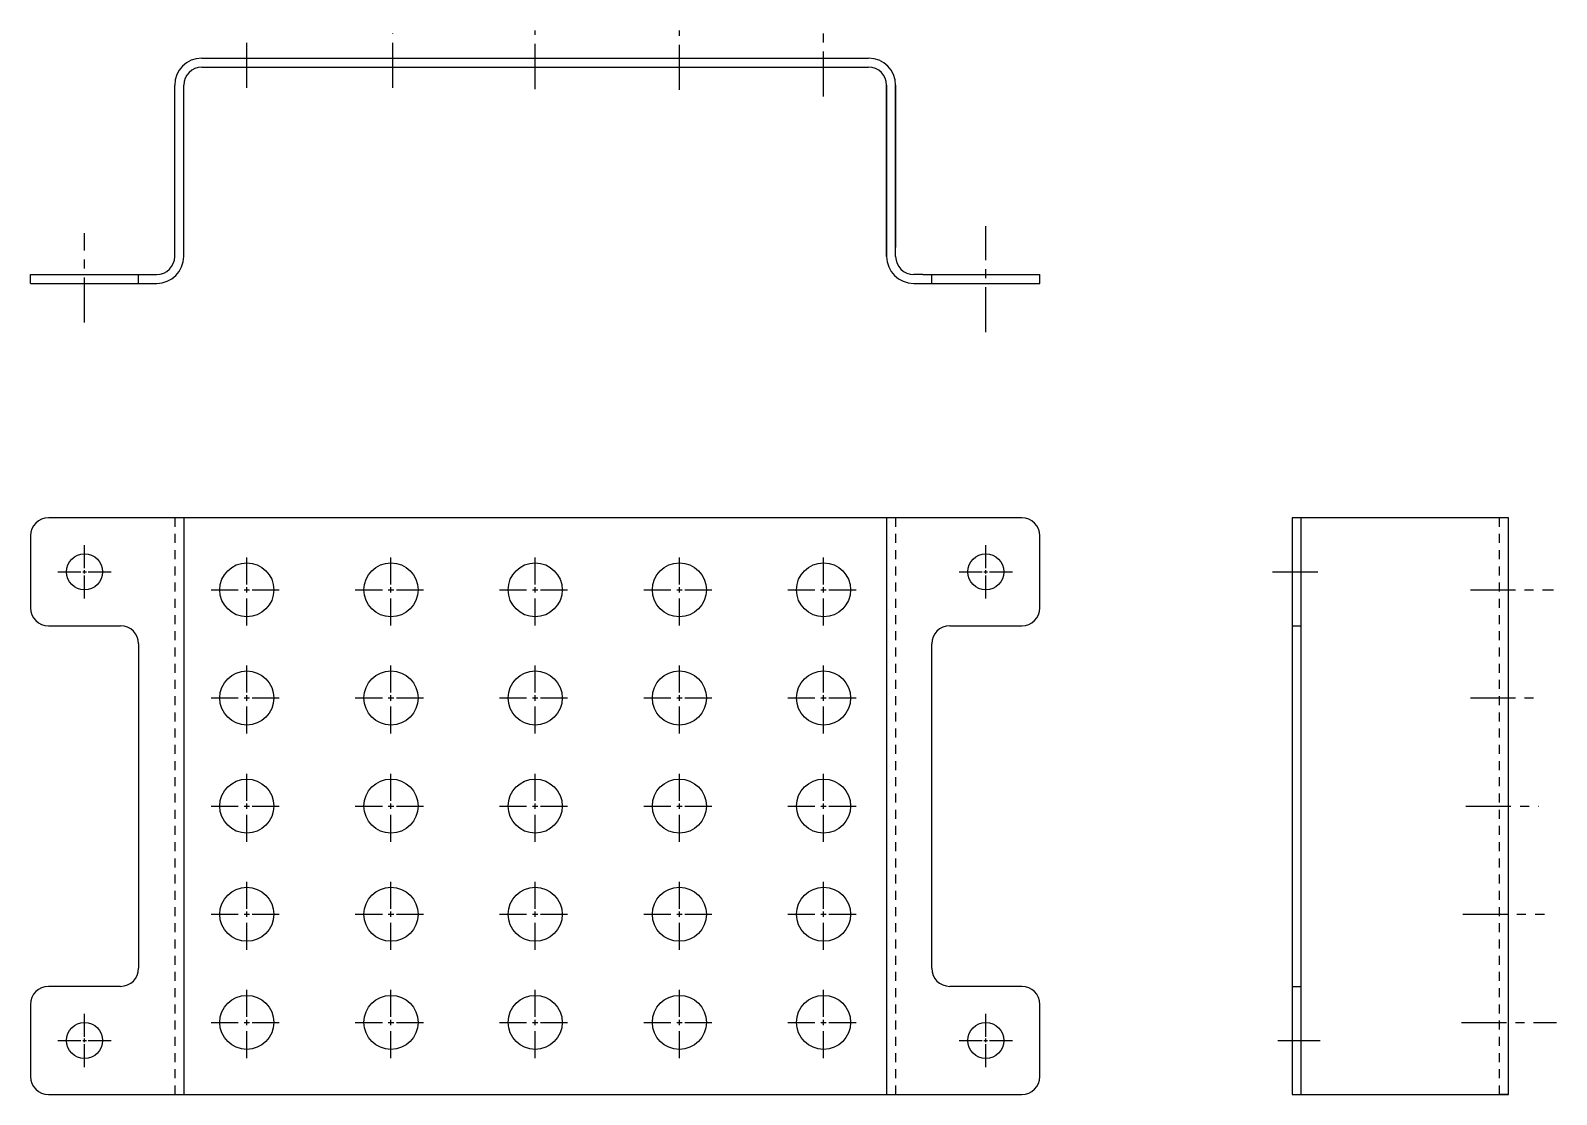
# Model space of a CAD drawing. Header units: inches. Extents: x 12.5 to 33.7, y 6.4 to 21.1.
import ezdxf

# ---------------------------------------------------------------- set-up
doc = ezdxf.new("R2010")
doc.units = ezdxf.units.IN
doc.header["$LTSCALE"] = 0.5
doc.header["$MEASUREMENT"] = 0
for name, pattern in [('CENTER', [2, 1.25, -0.25, 0.25, -0.25]), ('CENTER2', [1.125, 0.75, -0.125, 0.125, -0.125]), ('HIDDEN', [0.375, 0.25, -0.125])]:
    doc.linetypes.add(name, pattern=pattern)
for name, color, linetype in [('中心線', 3, 'CENTER'), ('輪廓線', 1, 'Continuous'), ('隱藏線', 2, 'HIDDEN')]:
    doc.layers.add(name, color=color, linetype=linetype)

# ---------------------------------------------------------------- blocks, each defined once
blk = doc.blocks.new('*U2')
at = {"layer": '中心線', "color": 0, "linetype": 'CENTER2', "transparency": 16777216}
for p, q in [((0, 0.075), (0, 0.495)), ((-0.495, 0), (-0.075, 0)), ((0.075, 0), (0.495, 0)), ((0, -0.495), (0, -0.075))]:
    blk.add_line(p, q, dxfattribs=at)
at = {"layer": '中心線', "color": 0, "linetype": 'Continuous', "transparency": 16777216}
for p, q in [((-0.0375, 0), (0.0375, 0)), ((0, -0.0375), (0, 0.0375))]:
    blk.add_line(p, q, dxfattribs=at)
blk = doc.blocks.new('*U3')
at = {"layer": '中心線', "color": 0, "linetype": 'CENTER2', "transparency": 16777216}
for p, q in [((0, 0.075), (0, 0.495)), ((-0.495, 0), (-0.075, 0)), ((0.075, 0), (0.495, 0)), ((0, -0.495), (0, -0.075))]:
    blk.add_line(p, q, dxfattribs=at)
at = {"layer": '中心線', "color": 0, "linetype": 'Continuous', "transparency": 16777216}
for p, q in [((-0.0375, 0), (0.0375, 0)), ((0, -0.0375), (0, 0.0375))]:
    blk.add_line(p, q, dxfattribs=at)
blk = doc.blocks.new('*U4')
at = {"layer": '中心線', "color": 0, "linetype": 'CENTER2', "transparency": 16777216}
for p, q in [((0, 0.075), (0, 0.495)), ((-0.495, 0), (-0.075, 0)), ((0.075, 0), (0.495, 0)), ((0, -0.495), (0, -0.075))]:
    blk.add_line(p, q, dxfattribs=at)
at = {"layer": '中心線', "color": 0, "linetype": 'Continuous', "transparency": 16777216}
for p, q in [((-0.0375, 0), (0.0375, 0)), ((0, -0.0375), (0, 0.0375))]:
    blk.add_line(p, q, dxfattribs=at)
blk = doc.blocks.new('*U5')
at = {"layer": '中心線', "color": 0, "linetype": 'CENTER2', "transparency": 16777216}
for p, q in [((0, 0.075), (0, 0.495)), ((-0.495, 0), (-0.075, 0)), ((0.075, 0), (0.495, 0)), ((0, -0.495), (0, -0.075))]:
    blk.add_line(p, q, dxfattribs=at)
at = {"layer": '中心線', "color": 0, "linetype": 'Continuous', "transparency": 16777216}
for p, q in [((-0.0375, 0), (0.0375, 0)), ((0, -0.0375), (0, 0.0375))]:
    blk.add_line(p, q, dxfattribs=at)
blk = doc.blocks.new('*U6')
at = {"layer": '中心線', "color": 0, "linetype": 'CENTER2', "transparency": 16777216}
for p, q in [((0, 0.075), (0, 0.495)), ((-0.495, 0), (-0.075, 0)), ((0.075, 0), (0.495, 0)), ((0, -0.495), (0, -0.075))]:
    blk.add_line(p, q, dxfattribs=at)
at = {"layer": '中心線', "color": 0, "linetype": 'Continuous', "transparency": 16777216}
for p, q in [((-0.0375, 0), (0.0375, 0)), ((0, -0.0375), (0, 0.0375))]:
    blk.add_line(p, q, dxfattribs=at)
blk = doc.blocks.new('*U7')
at = {"layer": '中心線', "color": 0, "linetype": 'CENTER2', "transparency": 16777216}
for p, q in [((0, 0.075), (0, 0.495)), ((-0.495, 0), (-0.075, 0)), ((0.075, 0), (0.495, 0)), ((0, -0.495), (0, -0.075))]:
    blk.add_line(p, q, dxfattribs=at)
at = {"layer": '中心線', "color": 0, "linetype": 'Continuous', "transparency": 16777216}
for p, q in [((-0.0375, 0), (0.0375, 0)), ((0, -0.0375), (0, 0.0375))]:
    blk.add_line(p, q, dxfattribs=at)
blk = doc.blocks.new('*U8')
at = {"layer": '中心線', "color": 0, "linetype": 'CENTER2', "transparency": 16777216}
for p, q in [((0, 0.075), (0, 0.495)), ((-0.495, 0), (-0.075, 0)), ((0.075, 0), (0.495, 0)), ((0, -0.495), (0, -0.075))]:
    blk.add_line(p, q, dxfattribs=at)
at = {"layer": '中心線', "color": 0, "linetype": 'Continuous', "transparency": 16777216}
for p, q in [((-0.0375, 0), (0.0375, 0)), ((0, -0.0375), (0, 0.0375))]:
    blk.add_line(p, q, dxfattribs=at)
blk = doc.blocks.new('*U9')
at = {"layer": '中心線', "color": 0, "linetype": 'CENTER2', "transparency": 16777216}
for p, q in [((0, 0.075), (0, 0.495)), ((-0.495, 0), (-0.075, 0)), ((0.075, 0), (0.495, 0)), ((0, -0.495), (0, -0.075))]:
    blk.add_line(p, q, dxfattribs=at)
at = {"layer": '中心線', "color": 0, "linetype": 'Continuous', "transparency": 16777216}
for p, q in [((-0.0375, 0), (0.0375, 0)), ((0, -0.0375), (0, 0.0375))]:
    blk.add_line(p, q, dxfattribs=at)
blk = doc.blocks.new('*U10')
at = {"layer": '中心線', "color": 0, "linetype": 'CENTER2', "transparency": 16777216}
for p, q in [((0, 0.075), (0, 0.495)), ((-0.495, 0), (-0.075, 0)), ((0.075, 0), (0.495, 0)), ((0, -0.495), (0, -0.075))]:
    blk.add_line(p, q, dxfattribs=at)
at = {"layer": '中心線', "color": 0, "linetype": 'Continuous', "transparency": 16777216}
for p, q in [((-0.0375, 0), (0.0375, 0)), ((0, -0.0375), (0, 0.0375))]:
    blk.add_line(p, q, dxfattribs=at)
blk = doc.blocks.new('*U11')
at = {"layer": '中心線', "color": 0, "linetype": 'CENTER2', "transparency": 16777216}
for p, q in [((0, 0.075), (0, 0.495)), ((-0.495, 0), (-0.075, 0)), ((0.075, 0), (0.495, 0)), ((0, -0.495), (0, -0.075))]:
    blk.add_line(p, q, dxfattribs=at)
at = {"layer": '中心線', "color": 0, "linetype": 'Continuous', "transparency": 16777216}
for p, q in [((-0.0375, 0), (0.0375, 0)), ((0, -0.0375), (0, 0.0375))]:
    blk.add_line(p, q, dxfattribs=at)
blk = doc.blocks.new('*U12')
at = {"layer": '中心線', "color": 0, "linetype": 'CENTER2', "transparency": 16777216}
for p, q in [((0, 0.075), (0, 0.495)), ((-0.495, 0), (-0.075, 0)), ((0.075, 0), (0.495, 0)), ((0, -0.495), (0, -0.075))]:
    blk.add_line(p, q, dxfattribs=at)
at = {"layer": '中心線', "color": 0, "linetype": 'Continuous', "transparency": 16777216}
for p, q in [((-0.0375, 0), (0.0375, 0)), ((0, -0.0375), (0, 0.0375))]:
    blk.add_line(p, q, dxfattribs=at)
blk = doc.blocks.new('*U13')
at = {"layer": '中心線', "color": 0, "linetype": 'CENTER2', "transparency": 16777216}
for p, q in [((0, 0.075), (0, 0.495)), ((-0.495, 0), (-0.075, 0)), ((0.075, 0), (0.495, 0)), ((0, -0.495), (0, -0.075))]:
    blk.add_line(p, q, dxfattribs=at)
at = {"layer": '中心線', "color": 0, "linetype": 'Continuous', "transparency": 16777216}
for p, q in [((-0.0375, 0), (0.0375, 0)), ((0, -0.0375), (0, 0.0375))]:
    blk.add_line(p, q, dxfattribs=at)
blk = doc.blocks.new('*U14')
at = {"layer": '中心線', "color": 0, "linetype": 'CENTER2', "transparency": 16777216}
for p, q in [((0, 0.075), (0, 0.495)), ((-0.495, 0), (-0.075, 0)), ((0.075, 0), (0.495, 0)), ((0, -0.495), (0, -0.075))]:
    blk.add_line(p, q, dxfattribs=at)
at = {"layer": '中心線', "color": 0, "linetype": 'Continuous', "transparency": 16777216}
for p, q in [((-0.0375, 0), (0.0375, 0)), ((0, -0.0375), (0, 0.0375))]:
    blk.add_line(p, q, dxfattribs=at)
blk = doc.blocks.new('*U15')
at = {"layer": '中心線', "color": 0, "linetype": 'CENTER2', "transparency": 16777216}
for p, q in [((0, 0.075), (0, 0.495)), ((-0.495, 0), (-0.075, 0)), ((0.075, 0), (0.495, 0)), ((0, -0.495), (0, -0.075))]:
    blk.add_line(p, q, dxfattribs=at)
at = {"layer": '中心線', "color": 0, "linetype": 'Continuous', "transparency": 16777216}
for p, q in [((-0.0375, 0), (0.0375, 0)), ((0, -0.0375), (0, 0.0375))]:
    blk.add_line(p, q, dxfattribs=at)
blk = doc.blocks.new('*U16')
at = {"layer": '中心線', "color": 0, "linetype": 'CENTER2', "transparency": 16777216}
for p, q in [((0, 0.075), (0, 0.495)), ((-0.495, 0), (-0.075, 0)), ((0.075, 0), (0.495, 0)), ((0, -0.495), (0, -0.075))]:
    blk.add_line(p, q, dxfattribs=at)
at = {"layer": '中心線', "color": 0, "linetype": 'Continuous', "transparency": 16777216}
for p, q in [((-0.0375, 0), (0.0375, 0)), ((0, -0.0375), (0, 0.0375))]:
    blk.add_line(p, q, dxfattribs=at)
blk = doc.blocks.new('*U17')
at = {"layer": '中心線', "color": 0, "linetype": 'CENTER2', "transparency": 16777216}
for p, q in [((0, 0.075), (0, 0.495)), ((-0.495, 0), (-0.075, 0)), ((0.075, 0), (0.495, 0)), ((0, -0.495), (0, -0.075))]:
    blk.add_line(p, q, dxfattribs=at)
at = {"layer": '中心線', "color": 0, "linetype": 'Continuous', "transparency": 16777216}
for p, q in [((-0.0375, 0), (0.0375, 0)), ((0, -0.0375), (0, 0.0375))]:
    blk.add_line(p, q, dxfattribs=at)
blk = doc.blocks.new('*U18')
at = {"layer": '中心線', "color": 0, "linetype": 'CENTER2', "transparency": 16777216}
for p, q in [((0, 0.075), (0, 0.495)), ((-0.495, 0), (-0.075, 0)), ((0.075, 0), (0.495, 0)), ((0, -0.495), (0, -0.075))]:
    blk.add_line(p, q, dxfattribs=at)
at = {"layer": '中心線', "color": 0, "linetype": 'Continuous', "transparency": 16777216}
for p, q in [((-0.0375, 0), (0.0375, 0)), ((0, -0.0375), (0, 0.0375))]:
    blk.add_line(p, q, dxfattribs=at)
blk = doc.blocks.new('*U19')
at = {"layer": '中心線', "color": 0, "linetype": 'CENTER2', "transparency": 16777216}
for p, q in [((0, 0.075), (0, 0.495)), ((-0.495, 0), (-0.075, 0)), ((0.075, 0), (0.495, 0)), ((0, -0.495), (0, -0.075))]:
    blk.add_line(p, q, dxfattribs=at)
at = {"layer": '中心線', "color": 0, "linetype": 'Continuous', "transparency": 16777216}
for p, q in [((-0.0375, 0), (0.0375, 0)), ((0, -0.0375), (0, 0.0375))]:
    blk.add_line(p, q, dxfattribs=at)
blk = doc.blocks.new('*U20')
at = {"layer": '中心線', "color": 0, "linetype": 'CENTER2', "transparency": 16777216}
for p, q in [((0, 0.075), (0, 0.495)), ((-0.495, 0), (-0.075, 0)), ((0.075, 0), (0.495, 0)), ((0, -0.495), (0, -0.075))]:
    blk.add_line(p, q, dxfattribs=at)
at = {"layer": '中心線', "color": 0, "linetype": 'Continuous', "transparency": 16777216}
for p, q in [((-0.0375, 0), (0.0375, 0)), ((0, -0.0375), (0, 0.0375))]:
    blk.add_line(p, q, dxfattribs=at)
blk = doc.blocks.new('*U21')
at = {"layer": '中心線', "color": 0, "linetype": 'CENTER2', "transparency": 16777216}
for p, q in [((0, 0.075), (0, 0.495)), ((-0.495, 0), (-0.075, 0)), ((0.075, 0), (0.495, 0)), ((0, -0.495), (0, -0.075))]:
    blk.add_line(p, q, dxfattribs=at)
at = {"layer": '中心線', "color": 0, "linetype": 'Continuous', "transparency": 16777216}
for p, q in [((-0.0375, 0), (0.0375, 0)), ((0, -0.0375), (0, 0.0375))]:
    blk.add_line(p, q, dxfattribs=at)
blk = doc.blocks.new('*U22')
at = {"layer": '中心線', "color": 0, "linetype": 'CENTER2', "transparency": 16777216}
for p, q in [((0, 0.075), (0, 0.495)), ((-0.495, 0), (-0.075, 0)), ((0.075, 0), (0.495, 0)), ((0, -0.495), (0, -0.075))]:
    blk.add_line(p, q, dxfattribs=at)
at = {"layer": '中心線', "color": 0, "linetype": 'Continuous', "transparency": 16777216}
for p, q in [((-0.0375, 0), (0.0375, 0)), ((0, -0.0375), (0, 0.0375))]:
    blk.add_line(p, q, dxfattribs=at)
blk = doc.blocks.new('*U23')
at = {"layer": '中心線', "color": 0, "linetype": 'CENTER2', "transparency": 16777216}
for p, q in [((0, 0.075), (0, 0.495)), ((-0.495, 0), (-0.075, 0)), ((0.075, 0), (0.495, 0)), ((0, -0.495), (0, -0.075))]:
    blk.add_line(p, q, dxfattribs=at)
at = {"layer": '中心線', "color": 0, "linetype": 'Continuous', "transparency": 16777216}
for p, q in [((-0.0375, 0), (0.0375, 0)), ((0, -0.0375), (0, 0.0375))]:
    blk.add_line(p, q, dxfattribs=at)
blk = doc.blocks.new('*U24')
at = {"layer": '中心線', "color": 0, "linetype": 'CENTER2', "transparency": 16777216}
for p, q in [((0, 0.075), (0, 0.495)), ((-0.495, 0), (-0.075, 0)), ((0.075, 0), (0.495, 0)), ((0, -0.495), (0, -0.075))]:
    blk.add_line(p, q, dxfattribs=at)
at = {"layer": '中心線', "color": 0, "linetype": 'Continuous', "transparency": 16777216}
for p, q in [((-0.0375, 0), (0.0375, 0)), ((0, -0.0375), (0, 0.0375))]:
    blk.add_line(p, q, dxfattribs=at)
blk = doc.blocks.new('*U25')
at = {"layer": '中心線', "color": 0, "linetype": 'CENTER2', "transparency": 16777216}
for p, q in [((0, 0.075), (0, 0.495)), ((-0.495, 0), (-0.075, 0)), ((0.075, 0), (0.495, 0)), ((0, -0.495), (0, -0.075))]:
    blk.add_line(p, q, dxfattribs=at)
at = {"layer": '中心線', "color": 0, "linetype": 'Continuous', "transparency": 16777216}
for p, q in [((-0.0375, 0), (0.0375, 0)), ((0, -0.0375), (0, 0.0375))]:
    blk.add_line(p, q, dxfattribs=at)
blk = doc.blocks.new('*U26')
at = {"layer": '中心線', "color": 0, "linetype": 'CENTER2', "transparency": 16777216}
for p, q in [((0, 0.075), (0, 0.495)), ((-0.495, 0), (-0.075, 0)), ((0.075, 0), (0.495, 0)), ((0, -0.495), (0, -0.075))]:
    blk.add_line(p, q, dxfattribs=at)
at = {"layer": '中心線', "color": 0, "linetype": 'Continuous', "transparency": 16777216}
for p, q in [((-0.0375, 0), (0.0375, 0)), ((0, -0.0375), (0, 0.0375))]:
    blk.add_line(p, q, dxfattribs=at)
blk = doc.blocks.new('*U27')
at = {"layer": '中心線', "color": 0, "linetype": 'CENTER2', "transparency": 16777216}
for p, q in [((0, 0.05), (0, 0.37)), ((-0.37, 0), (-0.05, 0)), ((0.05, 0), (0.37, 0)), ((0, -0.37), (0, -0.05))]:
    blk.add_line(p, q, dxfattribs=at)
at = {"layer": '中心線', "color": 0, "linetype": 'Continuous', "transparency": 16777216}
for p, q in [((-0.025, 0), (0.025, 0)), ((0, -0.025), (0, 0.025))]:
    blk.add_line(p, q, dxfattribs=at)
blk = doc.blocks.new('*U28')
at = {"layer": '中心線', "color": 0, "linetype": 'CENTER2', "transparency": 16777216}
for p, q in [((0, 0.05), (0, 0.37)), ((-0.37, 0), (-0.05, 0)), ((0.05, 0), (0.37, 0)), ((0, -0.37), (0, -0.05))]:
    blk.add_line(p, q, dxfattribs=at)
at = {"layer": '中心線', "color": 0, "linetype": 'Continuous', "transparency": 16777216}
for p, q in [((-0.025, 0), (0.025, 0)), ((0, -0.025), (0, 0.025))]:
    blk.add_line(p, q, dxfattribs=at)
blk = doc.blocks.new('*U29')
at = {"layer": '中心線', "color": 0, "linetype": 'CENTER2', "transparency": 16777216}
for p, q in [((0, 0.05), (0, 0.37)), ((-0.37, 0), (-0.05, 0)), ((0.05, 0), (0.37, 0)), ((0, -0.37), (0, -0.05))]:
    blk.add_line(p, q, dxfattribs=at)
at = {"layer": '中心線', "color": 0, "linetype": 'Continuous', "transparency": 16777216}
for p, q in [((-0.025, 0), (0.025, 0)), ((0, -0.025), (0, 0.025))]:
    blk.add_line(p, q, dxfattribs=at)
blk = doc.blocks.new('*U30')
at = {"layer": '中心線', "color": 0, "linetype": 'CENTER2', "transparency": 16777216}
for p, q in [((0, 0.05), (0, 0.37)), ((-0.37, 0), (-0.05, 0)), ((0.05, 0), (0.37, 0)), ((0, -0.37), (0, -0.05))]:
    blk.add_line(p, q, dxfattribs=at)
at = {"layer": '中心線', "color": 0, "linetype": 'Continuous', "transparency": 16777216}
for p, q in [((-0.025, 0), (0.025, 0)), ((0, -0.025), (0, 0.025))]:
    blk.add_line(p, q, dxfattribs=at)

msp = doc.modelspace()

# ---------------------------------------------------------------- linework, layer by layer
at = {"layer": '中心線'}
for p, q in [((15.5, 20.336), (15.5, 21.081)), ((17.525, 20.336), (17.525, 21.094)), ((19.5, 20.322), (19.5, 21.133)), ((21.5, 20.309), (21.5, 21.133)), ((23.5, 20.218), (23.5, 21.107)), ((25.75, 16.949), (25.75, 18.421)), ((13.25, 17.083), (13.25, 18.321)), ((29.729, 13.625), (30.378, 13.625)), ((32.472, 13.375), (33.624, 13.375)), ((32.472, 11.875), (33.457, 11.875)), ((32.41, 10.375), (33.415, 10.375)), ((32.368, 8.875), (33.498, 8.875)), ((32.347, 7.375), (33.666, 7.375)), ((29.8, 7.125), (30.39, 7.125))]:
    msp.add_line(p, q, dxfattribs=at)
at = {"layer": '輪廓線'}
for p, q in [((14.875, 20.75), (24.125, 20.75)), ((14.875, 20.625), (24.125, 20.625)), ((14.5, 18), (14.5, 20.375)), ((14.625, 18), (14.625, 20.375)), ((24.375, 20.375), (24.375, 18)), ((24.375, 18), (24.375, 20.375)), ((24.5, 20.375), (24.5, 18.125)), ((24.5, 18), (24.5, 20.375)), ((12.5, 17.75), (14.25, 17.75)), ((12.5, 17.625), (12.5, 17.75)), ((12.5, 17.625), (14.25, 17.625)), ((14, 17.625), (14, 17.75)), ((24.875, 17.75), (24.75, 17.75)), ((24.75, 17.625), (26.5, 17.625)), ((24.875, 17.75), (26.5, 17.75)), ((25, 17.625), (25, 17.75)), ((26.5, 17.625), (26.5, 17.75)), ((26.25, 14.375), (12.75, 14.375)), ((14.625, 14.375), (14.625, 6.375)), ((24.375, 14.375), (24.375, 6.375)), ((33, 14.375), (30, 14.375)), ((30, 14.375), (30, 6.375)), ((30.125, 6.375), (30.125, 14.375)), ((33, 6.375), (33, 14.375)), ((12.5, 14.125), (12.5, 13.125)), ((26.5, 13.125), (26.5, 14.125)), ((12.75, 12.875), (13.75, 12.875)), ((25.25, 12.875), (26.25, 12.875)), ((30, 12.875), (30.125, 12.875)), ((14, 12.625), (14, 8.125)), ((25, 8.125), (25, 12.625)), ((13.75, 7.875), (12.75, 7.875)), ((26.25, 7.875), (25.25, 7.875)), ((30, 7.875), (30.125, 7.875)), ((12.5, 7.625), (12.5, 6.625)), ((26.5, 6.625), (26.5, 7.625)), ((12.75, 6.375), (13.25, 6.375)), ((12.75, 6.375), (13.25, 6.375)), ((12.75, 6.375), (14.625, 6.375)), ((13.25, 6.375), (14.25, 6.375)), ((14.625, 6.375), (26.25, 6.375)), ((30, 6.375), (33, 6.375)), ((30, 6.375), (30.125, 6.375)), ((33, 6.375), (32.875, 6.375))]:
    msp.add_line(p, q, dxfattribs=at)
for centre, radius in [((13.25, 13.625), 0.25), ((25.75, 13.625), 0.25), ((15.5, 13.375), 0.375), ((17.5, 13.375), 0.375), ((19.5, 13.375), 0.375), ((21.5, 13.375), 0.375), ((23.5, 13.375), 0.375), ((15.5, 11.875), 0.375), ((17.5, 11.875), 0.375), ((19.5, 11.875), 0.375), ((21.5, 11.875), 0.375), ((23.5, 11.875), 0.375), ((15.5, 10.375), 0.375), ((17.5, 10.375), 0.375), ((19.5, 10.375), 0.375), ((21.5, 10.375), 0.375), ((23.5, 10.375), 0.375), ((15.5, 8.875), 0.375), ((17.5, 8.875), 0.375), ((19.5, 8.875), 0.375), ((21.5, 8.875), 0.375), ((23.5, 8.875), 0.375), ((15.5, 7.375), 0.375), ((17.5, 7.375), 0.375), ((19.5, 7.375), 0.375), ((21.5, 7.375), 0.375), ((23.5, 7.375), 0.375), ((13.25, 7.125), 0.25), ((25.75, 7.125), 0.25)]:
    msp.add_circle(centre, radius, dxfattribs=at)
for centre, radius, start, end in [((14.875, 20.375), 0.375, 90, 180), ((24.125, 20.375), 0.375, 0, 90), ((14.875, 20.375), 0.25, 90, 180), ((24.125, 20.375), 0.25, 0, 90), ((14.25, 18), 0.375, 270, 0), ((14.25, 18), 0.25, 270, 0), ((24.75, 18), 0.375, 180, 270), ((24.75, 18), 0.25, 180, 270), ((12.75, 14.125), 0.25, 90, 180), ((26.25, 14.125), 0.25, 0, 90), ((12.75, 13.125), 0.25, 180, 270), ((26.25, 13.125), 0.25, 270, 0), ((13.75, 12.625), 0.25, 0, 90), ((25.25, 12.625), 0.25, 90, 180), ((13.75, 8.125), 0.25, 270, 0), ((25.25, 8.125), 0.25, 180, 270), ((12.75, 7.625), 0.25, 90, 180), ((26.25, 7.625), 0.25, 0, 90), ((12.75, 6.625), 0.25, 180, 270), ((26.25, 6.625), 0.25, 270, 0)]:
    msp.add_arc(centre, radius, start, end, dxfattribs=at)
at = {"layer": '隱藏線'}
for p, q in [((14.5, 14.375), (14.5, 6.375)), ((24.5, 14.375), (24.5, 6.375)), ((32.875, 6.375), (32.875, 14.375))]:
    msp.add_line(p, q, dxfattribs=at)

# ---------------------------------------------------------------- block references
at = {"layer": '中心線', "linetype": 'CENTER2'}
for name, p in [('*U29', (13.25, 13.625)), ('*U28', (25.75, 13.625)), ('*U2', (15.5, 13.375)), ('*U3', (17.5, 13.375)), ('*U4', (19.5, 13.375)), ('*U5', (21.5, 13.375)), ('*U6', (23.5, 13.375)), ('*U11', (15.5, 11.875)), ('*U10', (17.5, 11.875)), ('*U9', (19.5, 11.875)), ('*U8', (21.5, 11.875)), ('*U7', (23.5, 11.875)), ('*U12', (15.5, 10.375)), ('*U13', (17.5, 10.375)), ('*U14', (19.5, 10.375)), ('*U15', (21.5, 10.375)), ('*U16', (23.5, 10.375)), ('*U21', (15.5, 8.875)), ('*U20', (17.5, 8.875)), ('*U19', (19.5, 8.875)), ('*U18', (21.5, 8.875)), ('*U17', (23.5, 8.875)), ('*U22', (15.5, 7.375)), ('*U23', (17.5, 7.375)), ('*U24', (19.5, 7.375)), ('*U25', (21.5, 7.375)), ('*U26', (23.5, 7.375)), ('*U30', (13.25, 7.125)), ('*U27', (25.75, 7.125))]:
    msp.add_blockref(name, p, dxfattribs=at)

doc.saveas('drawing.dxf')
